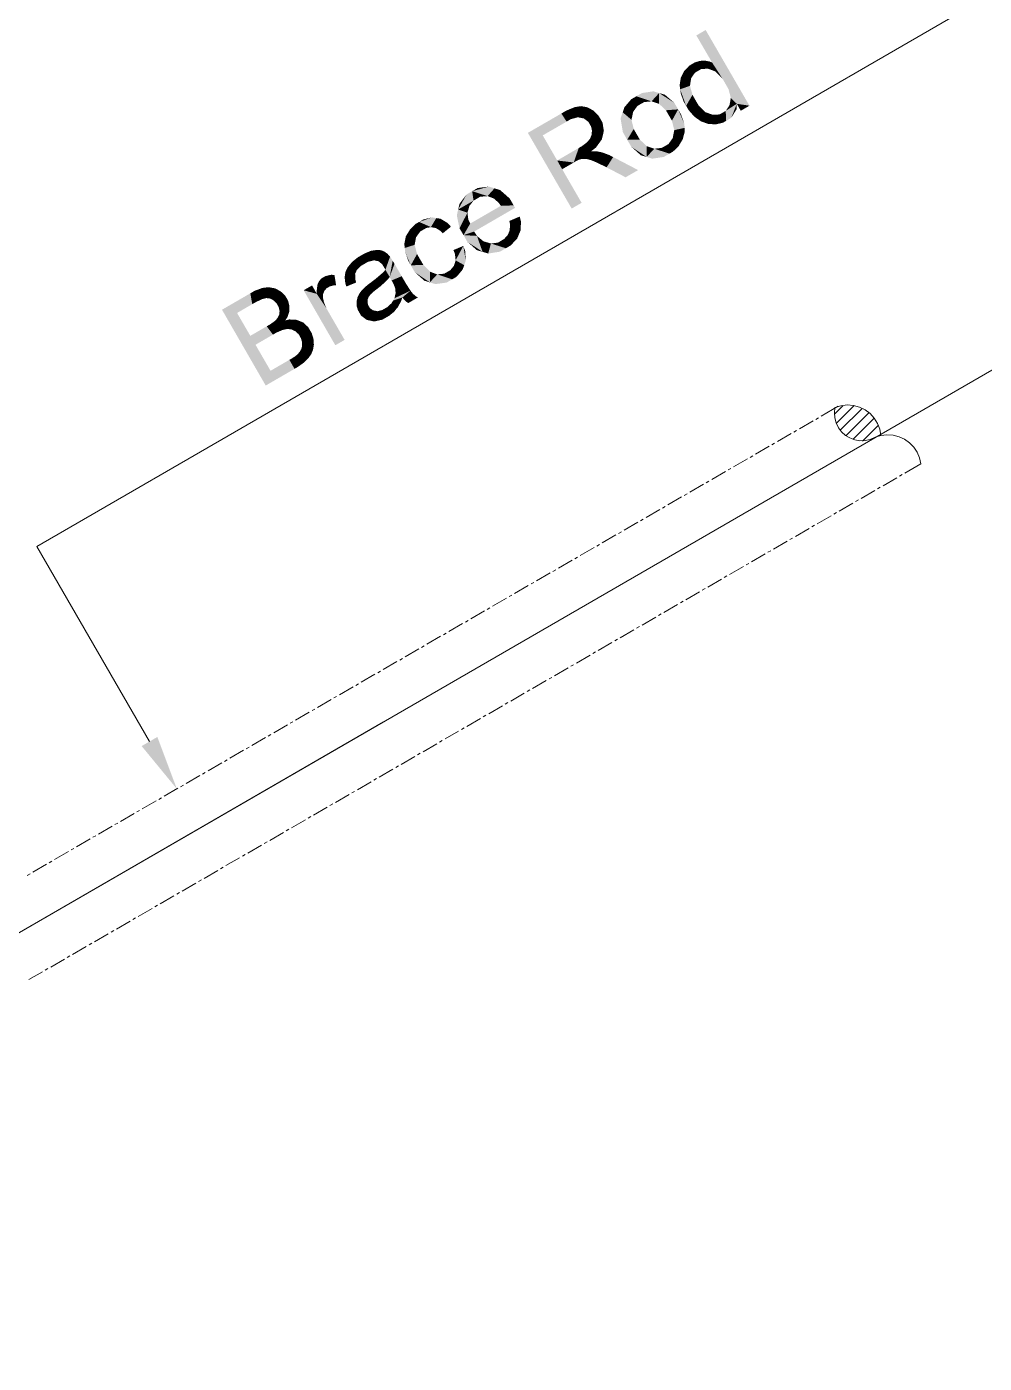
# Model space of a CAD drawing. Header units: millimetres. Extents: x 2 to 579, y 1 to 405.
# Drawn here: x 189.25 to 198.71, y 102.51 to 115.71 of the extents above; entities that cross this region are included whole.
import ezdxf

# ---------------------------------------------------------------- set-up
doc = ezdxf.new("R2010")
doc.units = ezdxf.units.MM
doc.linetypes.add('XKITLINE00', pattern=[0])
doc.layers.add('LinkedObject', color=7, linetype='Continuous', lineweight=0)

# ---------------------------------------------------------------- blocks, each defined once
blk = doc.blocks.new('*A4')
at = {"layer": 'LinkedObject'}
for color, points in [(7, [(195.957, 115.676), (196.021, 115.354), (195.865, 115.622)]), (7, [(195.957, 115.676), (196.122, 115.198), (196.021, 115.354)]), (7, [(196.122, 115.198), (195.957, 115.676), (196.39, 114.928)]), (7, [(195.745, 115.271), (195.851, 115.254), (195.728, 115.238)]), (7, [(195.728, 115.238), (195.851, 115.254), (195.814, 115.199)]), (7, [(195.795, 115.323), (195.851, 115.254), (195.745, 115.271)]), (7, [(195.828, 115.343), (195.851, 115.254), (195.795, 115.323)]), (7, [(195.853, 115.357), (195.913, 115.29), (195.828, 115.343)]), (7, [(195.828, 115.343), (195.913, 115.29), (195.881, 115.271)]), (7, [(195.851, 115.254), (195.828, 115.343), (195.881, 115.271)]), (7, [(195.902, 115.371), (195.913, 115.29), (195.853, 115.357)]), (7, [(195.927, 115.372), (195.913, 115.29), (195.902, 115.371)]), (7, [(195.927, 115.372), (195.98, 115.294), (195.913, 115.29)]), (7, [(195.952, 115.373), (195.98, 115.294), (195.927, 115.372)]), (7, [(195.999, 115.364), (195.98, 115.294), (195.952, 115.373)]), (7, [(196.021, 115.354), (195.98, 115.294), (195.999, 115.364)]), (7, [(195.98, 115.294), (196.021, 115.354), (196.017, 115.28)]), (7, [(196.017, 115.28), (196.021, 115.354), (196.053, 115.267)]), (7, [(196.021, 115.354), (196.122, 115.198), (196.053, 115.267)]), (7, [(195.711, 115.204), (195.808, 115.162), (195.7, 115.13)]), (7, [(195.7, 115.13), (195.808, 115.162), (195.705, 115.09)]), (7, [(195.705, 115.09), (195.808, 115.162), (195.802, 115.125)]), (7, [(195.802, 115.125), (195.764, 114.927), (195.705, 115.09)]), (7, [(195.814, 115.199), (195.711, 115.204), (195.728, 115.238)]), (7, [(195.808, 115.162), (195.711, 115.204), (195.814, 115.199)]), (7, [(195.827, 115.035), (195.764, 114.927), (195.802, 115.125)]), (7, [(196.122, 115.198), (196.39, 114.928), (196.154, 115.142)]), (7, [(196.154, 115.142), (196.39, 114.928), (196.183, 115.092)]), (7, [(195.272, 115.021), (195.137, 114.863), (195.222, 114.992)]), (7, [(195.282, 114.925), (195.137, 114.863), (195.272, 115.021)]), (7, [(195.222, 114.992), (195.137, 114.863), (195.154, 114.913)]), (7, [(195.44, 115.07), (195.272, 115.021), (195.328, 115.053)]), (7, [(195.497, 115.053), (195.272, 115.021), (195.44, 115.07)]), (7, [(195.422, 114.971), (195.272, 115.021), (195.497, 115.053)]), (7, [(195.272, 115.021), (195.35, 114.964), (195.316, 114.945)]), (7, [(195.35, 114.964), (195.272, 115.021), (195.422, 114.971)]), (7, [(195.282, 114.925), (195.272, 115.021), (195.316, 114.945)]), (7, [(195.422, 114.971), (195.497, 115.053), (195.46, 114.959)]), (7, [(195.497, 115.053), (195.497, 114.946), (195.46, 114.959)]), (7, [(195.647, 114.957), (195.497, 115.053), (195.554, 115.037)]), (7, [(195.685, 114.892), (195.497, 115.053), (195.647, 114.957)]), (7, [(195.564, 114.883), (195.497, 115.053), (195.685, 114.892)]), (7, [(195.497, 114.946), (195.497, 115.053), (195.564, 114.883)]), (7, [(195.705, 115.09), (195.764, 114.927), (195.711, 115.049)]), (7, [(195.711, 115.049), (195.764, 114.927), (195.74, 114.967)]), (7, [(195.764, 114.927), (195.827, 115.035), (195.858, 114.981)]), (7, [(196.183, 115.092), (196.39, 114.928), (196.206, 115.004)]), (7, [(196.206, 115.004), (196.265, 114.947), (196.199, 114.968)]), (7, [(196.206, 115.004), (196.39, 114.928), (196.265, 114.947)]), (7, [(194.583, 114.771), (194.2, 114.66), (194.531, 114.851)]), (7, [(194.695, 114.919), (194.531, 114.851), (194.663, 114.914)]), (7, [(194.695, 114.814), (194.531, 114.851), (194.695, 114.919)]), (7, [(194.663, 114.914), (194.531, 114.851), (194.581, 114.88)]), (7, [(194.531, 114.851), (194.624, 114.795), (194.583, 114.771)]), (7, [(194.624, 114.795), (194.531, 114.851), (194.695, 114.814)]), (7, [(194.727, 114.924), (194.724, 114.808), (194.695, 114.919)]), (7, [(194.695, 114.919), (194.724, 114.808), (194.695, 114.814)]), (7, [(194.724, 114.808), (194.727, 114.924), (194.753, 114.802)]), (7, [(194.819, 114.896), (194.727, 114.924), (194.789, 114.912)]), (7, [(194.753, 114.802), (194.727, 114.924), (194.819, 114.896)]), (7, [(194.819, 114.896), (194.798, 114.769), (194.753, 114.802)]), (7, [(194.849, 114.879), (194.798, 114.769), (194.819, 114.896)]), (7, [(194.897, 114.832), (194.798, 114.769), (194.849, 114.879)]), (7, [(195.137, 114.863), (195.182, 114.591), (195.116, 114.802)]), (7, [(195.24, 114.866), (195.137, 114.863), (195.282, 114.925)]), (7, [(195.137, 114.863), (195.24, 114.866), (195.232, 114.827)]), (7, [(195.224, 114.789), (195.182, 114.591), (195.137, 114.863)]), (7, [(195.224, 114.789), (195.137, 114.863), (195.232, 114.827)]), (7, [(195.564, 114.883), (195.685, 114.892), (195.593, 114.833)]), (7, [(195.685, 114.892), (195.624, 114.78), (195.593, 114.833)]), (7, [(195.624, 114.78), (195.685, 114.892), (195.647, 114.687)]), (7, [(195.647, 114.687), (195.685, 114.892), (195.749, 114.709)]), (7, [(195.747, 114.748), (195.685, 114.892), (195.715, 114.84)]), (7, [(195.749, 114.709), (195.685, 114.892), (195.747, 114.748)]), (7, [(195.888, 114.929), (195.764, 114.927), (195.858, 114.981)]), (7, [(195.764, 114.927), (195.888, 114.929), (195.788, 114.885)]), (7, [(195.788, 114.885), (195.888, 114.929), (195.845, 114.82)]), (7, [(195.845, 114.82), (195.888, 114.929), (195.878, 114.797)]), (7, [(195.878, 114.797), (195.888, 114.929), (195.955, 114.864)]), (7, [(195.955, 114.864), (195.983, 114.748), (195.878, 114.797)]), (7, [(195.992, 114.851), (195.983, 114.748), (195.955, 114.864)]), (7, [(195.983, 114.748), (195.992, 114.851), (196.02, 114.746)]), (7, [(196.02, 114.746), (195.992, 114.851), (196.028, 114.838)]), (7, [(196.16, 114.779), (196.095, 114.842), (196.125, 114.859)]), (7, [(196.155, 114.877), (196.16, 114.779), (196.125, 114.859)]), (7, [(196.155, 114.877), (196.265, 114.947), (196.16, 114.779)]), (7, [(196.192, 114.931), (196.265, 114.947), (196.155, 114.877)]), (7, [(196.16, 114.779), (196.265, 114.947), (196.21, 114.808)]), (7, [(196.265, 114.947), (196.192, 114.931), (196.199, 114.968)]), (7, [(196.21, 114.808), (196.265, 114.947), (196.262, 114.892)]), (7, [(196.265, 114.947), (196.39, 114.928), (196.304, 114.878)]), (7, [(194.347, 114.635), (194.2, 114.66), (194.583, 114.771)]), (7, [(194.915, 114.801), (194.798, 114.769), (194.897, 114.832)]), (7, [(194.798, 114.769), (194.915, 114.801), (194.813, 114.742)]), (7, [(194.915, 114.801), (194.824, 114.724), (194.813, 114.742)]), (7, [(194.824, 114.724), (194.915, 114.801), (194.833, 114.685)]), (7, [(194.833, 114.685), (194.915, 114.801), (194.941, 114.637)]), (7, [(194.951, 114.679), (194.915, 114.801), (194.938, 114.761)]), (7, [(194.941, 114.637), (194.915, 114.801), (194.951, 114.679)]), (7, [(195.116, 114.802), (195.182, 114.591), (195.139, 114.667)]), (7, [(195.246, 114.698), (195.182, 114.591), (195.224, 114.789)]), (7, [(195.878, 114.797), (195.983, 114.748), (195.912, 114.773)]), (7, [(196.028, 114.838), (196.16, 114.779), (196.02, 114.746)]), (7, [(196.02, 114.746), (196.16, 114.779), (196.058, 114.744)]), (7, [(196.095, 114.842), (196.16, 114.779), (196.028, 114.838)]), (7, [(196.058, 114.744), (196.16, 114.779), (196.128, 114.76)]), (7, [(194.49, 114.387), (194.633, 113.912), (194.2, 114.66)]), (7, [(194.2, 114.66), (194.347, 114.635), (194.49, 114.387)]), (7, [(194.8, 114.585), (194.941, 114.637), (194.785, 114.567)]), (7, [(194.931, 114.595), (194.785, 114.567), (194.941, 114.637)]), (7, [(194.872, 114.514), (194.785, 114.567), (194.931, 114.595)]), (7, [(194.815, 114.603), (194.941, 114.637), (194.8, 114.585)]), (7, [(194.941, 114.637), (194.815, 114.603), (194.831, 114.643)]), (7, [(194.832, 114.664), (194.941, 114.637), (194.831, 114.643)]), (7, [(194.833, 114.685), (194.941, 114.637), (194.832, 114.664)]), (7, [(195.182, 114.591), (195.246, 114.698), (195.276, 114.646)]), (7, [(195.306, 114.594), (195.182, 114.591), (195.276, 114.646)]), (7, [(195.306, 114.594), (195.374, 114.422), (195.182, 114.591)]), (7, [(195.182, 114.591), (195.374, 114.422), (195.222, 114.523)]), (7, [(195.374, 114.529), (195.374, 114.422), (195.306, 114.594)]), (7, [(195.711, 114.564), (195.59, 114.55), (195.632, 114.609)]), (7, [(195.639, 114.648), (195.731, 114.598), (195.632, 114.609)]), (7, [(195.632, 114.609), (195.731, 114.598), (195.711, 114.564)]), (7, [(195.749, 114.709), (195.639, 114.648), (195.647, 114.687)]), (7, [(195.75, 114.67), (195.639, 114.648), (195.749, 114.709)]), (7, [(195.731, 114.598), (195.639, 114.648), (195.75, 114.67)]), (7, [(194.654, 114.367), (194.49, 114.387), (194.702, 114.51)]), (7, [(194.654, 114.367), (194.702, 114.51), (194.673, 114.379)]), (7, [(194.673, 114.379), (194.702, 114.51), (194.702, 114.393)]), (7, [(194.752, 114.403), (194.702, 114.51), (194.736, 114.53)]), (7, [(194.702, 114.393), (194.702, 114.51), (194.711, 114.396)]), (7, [(194.711, 114.396), (194.702, 114.51), (194.724, 114.4)]), (7, [(194.724, 114.4), (194.702, 114.51), (194.752, 114.403)]), (7, [(194.785, 114.567), (194.822, 114.476), (194.736, 114.53)]), (7, [(194.752, 114.403), (194.736, 114.53), (194.768, 114.402)]), (7, [(194.736, 114.53), (194.822, 114.476), (194.768, 114.402)]), (7, [(194.768, 114.402), (194.822, 114.476), (194.783, 114.401)]), (7, [(194.822, 114.476), (194.822, 114.391), (194.783, 114.401)]), (7, [(194.822, 114.476), (194.785, 114.567), (194.872, 114.514)]), (7, [(194.848, 114.478), (194.822, 114.391), (194.822, 114.476)]), (7, [(194.822, 114.391), (194.848, 114.478), (194.847, 114.381)]), (7, [(194.847, 114.381), (194.848, 114.478), (194.871, 114.371)]), (7, [(194.904, 114.473), (194.848, 114.478), (194.888, 114.476)]), (7, [(194.871, 114.371), (194.848, 114.478), (194.904, 114.473)]), (7, [(194.904, 114.473), (194.936, 114.34), (194.871, 114.371)]), (7, [(194.937, 114.466), (194.936, 114.34), (194.904, 114.473)]), (7, [(195.006, 114.44), (194.936, 114.34), (194.937, 114.466)]), (7, [(195.222, 114.523), (195.374, 114.422), (195.317, 114.438)]), (7, [(195.374, 114.422), (195.374, 114.529), (195.412, 114.516)]), (7, [(195.449, 114.503), (195.374, 114.422), (195.412, 114.516)]), (7, [(195.449, 114.503), (195.6, 114.455), (195.374, 114.422)]), (7, [(195.374, 114.422), (195.6, 114.455), (195.43, 114.405)]), (7, [(195.43, 114.405), (195.6, 114.455), (195.543, 114.422)]), (7, [(195.521, 114.511), (195.6, 114.455), (195.449, 114.503)]), (7, [(195.6, 114.455), (195.521, 114.511), (195.556, 114.53)]), (7, [(195.59, 114.55), (195.6, 114.455), (195.556, 114.53)]), (7, [(195.691, 114.53), (195.59, 114.55), (195.711, 114.564)]), (7, [(195.635, 114.475), (195.59, 114.55), (195.691, 114.53)]), (7, [(195.6, 114.455), (195.59, 114.55), (195.635, 114.475)]), (7, [(194.49, 114.387), (194.539, 114.301), (194.633, 113.912)]), (7, [(194.539, 114.301), (194.49, 114.387), (194.654, 114.367)]), (7, [(194.936, 114.34), (195.006, 114.44), (194.978, 114.319)]), (7, [(194.978, 114.319), (195.006, 114.44), (195.043, 114.421)]), (7, [(194.978, 114.319), (195.043, 114.421), (195.166, 114.221)]), (7, [(195.166, 114.221), (195.043, 114.421), (195.29, 114.292)]), (7, [(194.633, 113.912), (194.539, 114.301), (194.731, 113.969)]), (7, [(193.65, 114.084), (193.511, 113.903), (193.594, 114.051)]), (7, [(193.663, 113.99), (193.511, 113.903), (193.65, 114.084)]), (7, [(193.814, 114.129), (193.65, 114.084), (193.704, 114.115)]), (7, [(193.87, 114.112), (193.65, 114.084), (193.814, 114.129)]), (7, [(193.801, 114.035), (193.65, 114.084), (193.87, 114.112)]), (7, [(193.65, 114.084), (193.729, 114.029), (193.694, 114.008)]), (7, [(193.729, 114.029), (193.65, 114.084), (193.801, 114.035)]), (7, [(193.663, 113.99), (193.65, 114.084), (193.694, 114.008)]), (7, [(193.801, 114.035), (193.87, 114.112), (193.839, 114.021)]), (7, [(193.87, 114.112), (193.863, 114.012), (193.839, 114.021)]), (7, [(193.863, 114.012), (193.87, 114.112), (193.91, 113.971)]), (7, [(194.021, 114.011), (193.87, 114.112), (193.926, 114.095)]), (7, [(193.91, 113.971), (193.87, 114.112), (194.021, 114.011)]), (7, [(193.594, 114.051), (193.511, 113.903), (193.525, 113.961)]), (7, [(193.622, 113.938), (193.511, 113.903), (193.663, 113.99)]), (7, [(193.613, 113.905), (193.511, 113.903), (193.622, 113.938)]), (7, [(194.062, 113.94), (193.564, 113.65), (194.059, 113.944)]), (7, [(193.63, 113.764), (194.059, 113.944), (193.564, 113.65)]), (7, [(194.069, 113.927), (193.564, 113.65), (194.062, 113.94)]), (7, [(194.073, 113.919), (193.564, 113.65), (194.069, 113.927)]), (7, [(193.933, 113.939), (194.059, 113.944), (193.63, 113.764)]), (7, [(193.91, 113.971), (194.021, 114.011), (193.933, 113.939)]), (7, [(194.059, 113.944), (193.933, 113.939), (194.021, 114.011)]), (7, [(193.254, 113.825), (193.125, 113.78), (193.169, 113.805)]), (7, [(193.295, 113.818), (193.125, 113.78), (193.254, 113.825)]), (7, [(193.242, 113.729), (193.125, 113.78), (193.295, 113.818)]), (7, [(193.242, 113.729), (193.295, 113.818), (193.266, 113.724)]), (7, [(193.295, 113.818), (193.29, 113.72), (193.266, 113.724)]), (7, [(193.29, 113.72), (193.295, 113.818), (193.337, 113.691)]), (7, [(193.408, 113.769), (193.295, 113.818), (193.336, 113.812)]), (7, [(193.44, 113.733), (193.295, 113.818), (193.408, 113.769)]), (7, [(193.337, 113.691), (193.295, 113.818), (193.44, 113.733)]), (7, [(193.511, 113.903), (193.524, 113.718), (193.498, 113.845)]), (7, [(193.511, 113.903), (193.613, 113.905), (193.603, 113.871)]), (7, [(193.603, 113.871), (193.524, 113.718), (193.511, 113.903)]), (7, [(193.612, 113.801), (193.524, 113.718), (193.603, 113.871)]), (7, [(193.524, 113.718), (193.612, 113.801), (193.63, 113.764)]), (7, [(193.669, 113.685), (193.564, 113.65), (194.073, 113.919)]), (7, [(194.119, 113.833), (194.024, 113.755), (194.017, 113.79)]), (7, [(194.02, 113.696), (194.119, 113.833), (194.128, 113.696)]), (7, [(194.024, 113.755), (194.119, 113.833), (194.02, 113.696)]), (7, [(194.128, 113.696), (194.119, 113.833), (194.132, 113.785)]), (7, [(193.095, 113.629), (192.994, 113.639), (193.015, 113.672)]), (7, [(193.035, 113.706), (193.137, 113.686), (193.015, 113.672)]), (7, [(193.015, 113.672), (193.137, 113.686), (193.095, 113.629)]), (7, [(193.09, 113.76), (193.137, 113.686), (193.035, 113.706)]), (7, [(193.125, 113.78), (193.137, 113.686), (193.09, 113.76)]), (7, [(193.125, 113.78), (193.195, 113.72), (193.172, 113.706)]), (7, [(193.195, 113.72), (193.125, 113.78), (193.242, 113.729)]), (7, [(193.137, 113.686), (193.125, 113.78), (193.172, 113.706)]), (7, [(193.337, 113.691), (193.44, 113.733), (193.359, 113.668)]), (7, [(193.63, 113.764), (193.564, 113.65), (193.524, 113.718)]), (7, [(193.697, 113.642), (193.564, 113.65), (193.669, 113.685)]), (7, [(194.01, 113.672), (194.128, 113.696), (194, 113.649)]), (7, [(194.111, 113.656), (194, 113.649), (194.128, 113.696)]), (7, [(194.02, 113.696), (194.128, 113.696), (194.01, 113.672)]), (7, [(192.994, 113.639), (193.088, 113.592), (192.979, 113.564)]), (7, [(192.979, 113.564), (193.088, 113.592), (192.983, 113.523)]), (7, [(192.983, 113.523), (193.088, 113.592), (193.081, 113.554)]), (7, [(193.081, 113.554), (193.043, 113.352), (192.983, 113.523)]), (7, [(193.088, 113.592), (192.994, 113.639), (193.095, 113.629)]), (7, [(193.105, 113.463), (193.043, 113.352), (193.081, 113.554)]), (7, [(193.562, 113.543), (193.479, 113.465), (193.464, 113.502)]), (7, [(193.479, 113.465), (193.562, 113.543), (193.486, 113.401)]), (7, [(193.486, 113.401), (193.562, 113.543), (193.571, 113.353)]), (7, [(193.586, 113.397), (193.562, 113.543), (193.581, 113.492)]), (7, [(193.571, 113.353), (193.562, 113.543), (193.586, 113.397)]), (7, [(193.564, 113.65), (193.752, 113.485), (193.602, 113.584)]), (7, [(193.697, 113.642), (193.752, 113.485), (193.564, 113.65)]), (7, [(193.602, 113.584), (193.752, 113.485), (193.696, 113.501)]), (7, [(193.762, 113.588), (193.752, 113.485), (193.697, 113.642)]), (7, [(193.752, 113.485), (193.762, 113.588), (193.808, 113.468)]), (7, [(193.798, 113.578), (193.808, 113.468), (193.762, 113.588)]), (7, [(193.835, 113.567), (193.808, 113.468), (193.798, 113.578)]), (7, [(193.835, 113.567), (193.983, 113.52), (193.808, 113.468)]), (7, [(193.905, 113.576), (193.983, 113.52), (193.835, 113.567)]), (7, [(193.939, 113.596), (193.983, 113.52), (193.905, 113.576)]), (7, [(193.964, 113.611), (193.983, 113.52), (193.939, 113.596)]), (7, [(193.964, 113.611), (194.111, 113.656), (193.983, 113.52)]), (7, [(194, 113.649), (194.111, 113.656), (193.964, 113.611)]), (7, [(193.983, 113.52), (194.111, 113.656), (194.03, 113.548)]), (7, [(194.03, 113.548), (194.111, 113.656), (194.094, 113.615)]), (7, [(192.519, 113.43), (192.442, 113.36), (192.463, 113.385)]), (7, [(192.552, 113.347), (192.442, 113.36), (192.519, 113.43)]), (7, [(192.554, 113.45), (192.619, 113.386), (192.519, 113.43)]), (7, [(192.552, 113.347), (192.519, 113.43), (192.585, 113.366)]), (7, [(192.585, 113.366), (192.519, 113.43), (192.619, 113.386)]), (7, [(192.676, 113.499), (192.554, 113.45), (192.65, 113.495)]), (7, [(192.681, 113.401), (192.554, 113.45), (192.676, 113.499)]), (7, [(192.65, 113.495), (192.554, 113.45), (192.589, 113.47)]), (7, [(192.619, 113.386), (192.554, 113.45), (192.681, 113.401)]), (7, [(192.746, 113.501), (192.676, 113.499), (192.703, 113.503)]), (7, [(192.764, 113.495), (192.676, 113.499), (192.746, 113.501)]), (7, [(192.681, 113.401), (192.676, 113.499), (192.707, 113.395)]), (7, [(192.707, 113.395), (192.676, 113.499), (192.727, 113.391)]), (7, [(192.676, 113.499), (192.762, 113.359), (192.727, 113.391)]), (7, [(192.764, 113.495), (192.762, 113.359), (192.676, 113.499)]), (7, [(192.781, 113.488), (192.762, 113.359), (192.764, 113.495)]), (7, [(192.813, 113.465), (192.762, 113.359), (192.781, 113.488)]), (7, [(192.828, 113.449), (192.762, 113.359), (192.813, 113.465)]), (7, [(192.762, 113.359), (192.828, 113.449), (192.838, 113.438)]), (7, [(192.762, 113.359), (192.838, 113.438), (192.779, 113.331)]), (7, [(192.779, 113.331), (192.838, 113.438), (192.78, 113.329)]), (7, [(192.78, 113.329), (192.838, 113.438), (192.787, 113.317)]), (7, [(192.787, 113.317), (192.838, 113.438), (192.792, 113.307)]), (7, [(192.792, 113.307), (192.838, 113.438), (192.834, 113.236)]), (7, [(192.864, 113.397), (192.834, 113.236), (192.838, 113.438)]), (7, [(192.983, 113.523), (193.043, 113.352), (192.988, 113.481)]), (7, [(192.988, 113.481), (193.043, 113.352), (193.018, 113.396)]), (7, [(193.043, 113.352), (193.105, 113.463), (193.136, 113.409)]), (7, [(193.167, 113.355), (193.043, 113.352), (193.136, 113.409)]), (7, [(193.486, 113.401), (193.571, 113.353), (193.478, 113.374)]), (7, [(193.808, 113.468), (193.983, 113.52), (193.923, 113.486)]), (7, [(192.502, 113.288), (192.393, 113.259), (192.511, 113.308)]), (7, [(192.396, 113.284), (192.511, 113.308), (192.393, 113.259)]), (7, [(192.493, 113.268), (192.393, 113.259), (192.502, 113.288)]), (7, [(192.493, 113.268), (192.406, 113.142), (192.393, 113.259)]), (7, [(192.421, 113.335), (192.511, 113.308), (192.396, 113.284)]), (7, [(192.494, 113.215), (192.406, 113.142), (192.493, 113.268)]), (7, [(192.442, 113.36), (192.511, 113.308), (192.421, 113.335)]), (7, [(192.511, 113.308), (192.442, 113.36), (192.552, 113.347)]), (7, [(192.771, 113.283), (192.834, 113.236), (192.698, 113.22)]), (7, [(192.792, 113.307), (192.834, 113.236), (192.771, 113.283)]), (7, [(192.882, 113.367), (192.834, 113.236), (192.864, 113.397)]), (7, [(192.882, 113.367), (192.853, 113.202), (192.834, 113.236)]), (7, [(192.953, 113.244), (192.853, 113.202), (192.882, 113.367)]), (7, [(193.167, 113.355), (193.231, 113.183), (193.043, 113.352)]), (7, [(193.043, 113.352), (193.231, 113.183), (193.082, 113.284)]), (7, [(193.082, 113.284), (193.231, 113.183), (193.176, 113.2)]), (7, [(193.234, 113.288), (193.231, 113.183), (193.167, 113.355)]), (7, [(193.231, 113.183), (193.234, 113.288), (193.269, 113.275)]), (7, [(193.304, 113.262), (193.231, 113.183), (193.269, 113.275)]), (7, [(193.373, 113.269), (193.452, 113.213), (193.304, 113.262)]), (7, [(193.452, 113.213), (193.373, 113.269), (193.407, 113.288)]), (7, [(193.434, 113.304), (193.452, 113.213), (193.407, 113.288)]), (7, [(193.434, 113.304), (193.571, 113.353), (193.452, 113.213)]), (7, [(193.469, 113.347), (193.571, 113.353), (193.434, 113.304)]), (7, [(193.452, 113.213), (193.571, 113.353), (193.496, 113.239)]), (7, [(193.571, 113.353), (193.469, 113.347), (193.478, 113.374)]), (7, [(193.496, 113.239), (193.571, 113.353), (193.555, 113.309)]), (7, [(191.641, 113.135), (191.653, 113.023), (191.608, 113.132)]), (7, [(191.701, 113.124), (191.653, 113.023), (191.641, 113.135)]), (7, [(192.114, 113.07), (191.984, 113.105), (192.067, 113.153)]), (7, [(192.129, 113.18), (192.114, 113.07), (192.121, 113.163)]), (7, [(192.212, 113.126), (192.114, 113.07), (192.129, 113.18)]), (7, [(192.121, 113.163), (192.114, 113.07), (192.114, 113.108)]), (7, [(192.137, 113.197), (192.227, 113.134), (192.129, 113.18)]), (7, [(192.129, 113.18), (192.227, 113.134), (192.212, 113.126)]), (7, [(192.161, 113.223), (192.227, 113.134), (192.137, 113.197)]), (7, [(192.177, 113.232), (192.227, 113.134), (192.161, 113.223)]), (7, [(192.255, 113.258), (192.177, 113.232), (192.2, 113.245)]), (7, [(192.288, 113.257), (192.177, 113.232), (192.255, 113.258)]), (7, [(192.283, 113.154), (192.177, 113.232), (192.288, 113.257)]), (7, [(192.177, 113.232), (192.244, 113.144), (192.227, 113.134)]), (7, [(192.244, 113.144), (192.177, 113.232), (192.283, 113.154)]), (7, [(192.283, 113.154), (192.288, 113.257), (192.305, 113.154)]), (7, [(192.393, 113.259), (192.406, 113.142), (192.389, 113.233)]), (7, [(192.389, 113.233), (192.406, 113.142), (192.396, 113.174)]), (7, [(192.406, 113.142), (192.494, 113.215), (192.503, 113.182)]), (7, [(192.621, 113.162), (192.678, 113.094), (192.585, 113.132)]), (7, [(192.647, 113.181), (192.704, 113.114), (192.621, 113.162)]), (7, [(192.621, 113.162), (192.704, 113.114), (192.678, 113.094)]), (7, [(192.698, 113.22), (192.75, 113.15), (192.647, 113.181)]), (7, [(192.647, 113.181), (192.75, 113.15), (192.704, 113.114)]), (7, [(192.698, 113.22), (192.834, 113.236), (192.75, 113.15)]), (7, [(192.75, 113.15), (192.834, 113.236), (192.815, 113.211)]), (7, [(192.953, 113.244), (192.871, 113.171), (192.853, 113.202)]), (7, [(192.871, 113.171), (192.953, 113.244), (192.89, 113.121)]), (7, [(192.881, 113.026), (192.99, 113.18), (193.04, 113.101)]), (7, [(192.893, 113.076), (192.99, 113.18), (192.881, 113.026)]), (7, [(192.89, 113.121), (192.953, 113.244), (192.99, 113.18)]), (7, [(192.99, 113.18), (192.891, 113.101), (192.89, 113.121)]), (7, [(192.891, 113.101), (192.99, 113.18), (192.893, 113.076)]), (7, [(193.304, 113.262), (193.452, 113.213), (193.231, 113.183)]), (7, [(193.231, 113.183), (193.452, 113.213), (193.286, 113.166)]), (7, [(193.286, 113.166), (193.452, 113.213), (193.396, 113.181)]), (7, [(191.476, 112.968), (191.177, 112.913), (191.457, 113.075)]), (7, [(191.5, 113.1), (191.577, 113.019), (191.457, 113.075)]), (7, [(191.457, 113.075), (191.577, 113.019), (191.517, 112.991)]), (7, [(191.476, 112.968), (191.457, 113.075), (191.517, 112.991)]), (7, [(191.576, 113.128), (191.577, 113.019), (191.5, 113.1)]), (7, [(191.616, 113.028), (191.576, 113.128), (191.608, 113.132)]), (7, [(191.577, 113.019), (191.576, 113.128), (191.596, 113.023)]), (7, [(191.596, 113.023), (191.576, 113.128), (191.616, 113.028)]), (7, [(191.608, 113.132), (191.653, 113.023), (191.616, 113.028)]), (7, [(191.73, 113.109), (191.653, 113.023), (191.701, 113.124)]), (7, [(191.653, 113.023), (191.73, 113.109), (191.67, 113.014)]), (7, [(191.73, 113.109), (191.687, 113.005), (191.67, 113.014)]), (7, [(191.687, 113.005), (191.73, 113.109), (191.715, 112.978)]), (7, [(191.715, 112.978), (191.73, 113.109), (191.816, 113.027)]), (7, [(191.816, 113.027), (191.726, 112.959), (191.715, 112.978)]), (7, [(191.726, 112.959), (191.816, 113.027), (191.737, 112.939)]), (7, [(191.801, 113.053), (191.73, 113.109), (191.758, 113.093)]), (7, [(191.816, 113.027), (191.73, 113.109), (191.801, 113.053)]), (7, [(191.737, 112.939), (191.816, 113.027), (191.746, 112.901)]), (7, [(191.746, 112.901), (191.816, 113.027), (191.842, 112.921)]), (7, [(191.843, 112.95), (191.816, 113.027), (191.83, 113.003)]), (7, [(191.842, 112.921), (191.816, 113.027), (191.843, 112.95)]), (7, [(191.984, 113.105), (192.114, 113.07), (192.297, 112.562)]), (7, [(192.19, 113.101), (192.114, 113.07), (192.212, 113.126)]), (7, [(192.183, 113.085), (192.114, 113.07), (192.19, 113.101)]), (7, [(192.177, 113.069), (192.114, 113.07), (192.183, 113.085)]), (7, [(192.208, 112.928), (192.389, 112.615), (192.114, 113.07)]), (7, [(192.208, 112.928), (192.114, 113.07), (192.185, 112.986)]), (7, [(192.185, 112.986), (192.114, 113.07), (192.179, 113.015)]), (7, [(192.179, 113.015), (192.114, 113.07), (192.174, 113.034)]), (7, [(192.174, 113.034), (192.114, 113.07), (192.177, 113.069)]), (7, [(192.297, 112.562), (192.114, 113.07), (192.389, 112.615)]), (7, [(192.516, 113.034), (192.616, 112.999), (192.507, 112.993)]), (7, [(192.616, 113.012), (192.516, 113.034), (192.525, 113.052)]), (7, [(192.616, 112.999), (192.516, 113.034), (192.616, 113.012)]), (7, [(192.533, 113.07), (192.626, 113.038), (192.525, 113.052)]), (7, [(192.525, 113.052), (192.626, 113.038), (192.616, 113.012)]), (7, [(192.558, 113.105), (192.626, 113.038), (192.533, 113.07)]), (7, [(192.573, 113.12), (192.626, 113.038), (192.558, 113.105)]), (7, [(192.585, 113.132), (192.643, 113.062), (192.573, 113.12)]), (7, [(192.626, 113.038), (192.573, 113.12), (192.635, 113.05)]), (7, [(192.635, 113.05), (192.573, 113.12), (192.643, 113.062)]), (7, [(192.585, 113.132), (192.678, 113.094), (192.643, 113.062)]), (7, [(192.96, 113.034), (192.854, 112.979), (192.867, 113.003)]), (7, [(192.947, 112.998), (192.854, 112.979), (192.96, 113.034)]), (7, [(193.04, 113.101), (192.96, 113.034), (192.867, 113.003)]), (7, [(192.881, 113.026), (193.04, 113.101), (192.867, 113.003)]), (7, [(192.96, 113.034), (193.04, 113.101), (192.973, 113.017)]), (7, [(192.973, 113.017), (193.04, 113.101), (193.052, 113.086)]), (7, [(193.052, 113.086), (193.002, 112.989), (192.973, 113.017)]), (7, [(193.065, 113.07), (193.002, 112.989), (193.052, 113.086)]), (7, [(193.065, 113.07), (193.018, 112.979), (193.002, 112.989)]), (7, [(193.096, 113.044), (193.018, 112.979), (193.065, 113.07)]), (7, [(193.018, 112.979), (193.096, 113.044), (193.113, 113.034)]), (7, [(191.326, 112.881), (191.177, 112.913), (191.476, 112.968)]), (7, [(191.177, 112.913), (191.508, 112.567), (191.609, 112.164)]), (7, [(191.457, 112.655), (191.508, 112.567), (191.177, 112.913)]), (7, [(191.177, 112.913), (191.326, 112.881), (191.457, 112.655)]), (7, [(191.842, 112.921), (191.742, 112.864), (191.746, 112.901)]), (7, [(191.842, 112.893), (191.742, 112.864), (191.842, 112.921)]), (7, [(191.822, 112.836), (191.742, 112.864), (191.842, 112.893)]), (7, [(192.507, 112.993), (192.616, 112.999), (192.508, 112.972)]), (7, [(192.508, 112.972), (192.616, 112.999), (192.615, 112.985)]), (7, [(192.615, 112.985), (192.532, 112.889), (192.508, 112.972)]), (7, [(192.508, 112.972), (192.532, 112.889), (192.508, 112.95)]), (7, [(192.508, 112.95), (192.532, 112.889), (192.52, 112.909)]), (7, [(192.621, 112.96), (192.532, 112.889), (192.615, 112.985)]), (7, [(192.532, 112.889), (192.621, 112.96), (192.628, 112.948)]), (7, [(192.639, 112.929), (192.532, 112.889), (192.628, 112.948)]), (7, [(192.532, 112.889), (192.639, 112.929), (192.551, 112.855)]), (7, [(192.551, 112.855), (192.639, 112.929), (192.607, 112.813)]), (7, [(192.607, 112.813), (192.639, 112.929), (192.644, 112.805)]), (7, [(192.644, 112.805), (192.639, 112.929), (192.67, 112.907)]), (7, [(192.67, 112.907), (192.681, 112.797), (192.644, 112.805)]), (7, [(192.691, 112.903), (192.681, 112.797), (192.67, 112.907)]), (7, [(192.712, 112.898), (192.681, 112.797), (192.691, 112.903)]), (7, [(192.681, 112.797), (192.712, 112.898), (192.762, 112.815)]), (7, [(192.806, 112.84), (192.712, 112.898), (192.76, 112.91)]), (7, [(192.762, 112.815), (192.712, 112.898), (192.806, 112.84)]), (7, [(192.787, 112.925), (192.833, 112.856), (192.76, 112.91)]), (7, [(192.76, 112.91), (192.833, 112.856), (192.806, 112.84)]), (7, [(192.813, 112.94), (192.833, 112.856), (192.787, 112.925)]), (7, [(192.897, 112.917), (192.813, 112.94), (192.854, 112.979)]), (7, [(192.879, 112.894), (192.813, 112.94), (192.897, 112.917)]), (7, [(192.833, 112.856), (192.813, 112.94), (192.879, 112.894)]), (7, [(192.916, 112.939), (192.854, 112.979), (192.947, 112.998)]), (7, [(192.897, 112.917), (192.854, 112.979), (192.916, 112.939)]), (7, [(191.681, 112.667), (191.457, 112.655), (191.619, 112.749)]), (7, [(191.717, 112.688), (191.619, 112.749), (191.652, 112.768)]), (7, [(191.681, 112.667), (191.619, 112.749), (191.717, 112.688)]), (7, [(191.652, 112.768), (191.803, 112.808), (191.717, 112.688)]), (7, [(191.697, 112.8), (191.803, 112.808), (191.652, 112.768)]), (7, [(191.709, 112.812), (191.822, 112.836), (191.697, 112.8)]), (7, [(191.803, 112.808), (191.697, 112.8), (191.822, 112.836)]), (7, [(191.724, 112.829), (191.822, 112.836), (191.709, 112.812)]), (7, [(191.717, 112.688), (191.803, 112.808), (191.776, 112.713)]), (7, [(191.742, 112.864), (191.822, 112.836), (191.724, 112.829)]), (7, [(191.803, 112.808), (191.821, 112.723), (191.776, 112.713)]), (7, [(191.915, 112.813), (191.803, 112.808), (191.843, 112.817)]), (7, [(191.863, 112.719), (191.803, 112.808), (191.915, 112.813)]), (7, [(191.821, 112.723), (191.803, 112.808), (191.863, 112.719)]), (7, [(191.863, 112.719), (191.915, 112.813), (191.883, 112.709)]), (7, [(191.883, 112.709), (191.915, 112.813), (191.903, 112.7)]), (7, [(191.903, 112.7), (191.915, 112.813), (191.947, 112.8)]), (7, [(191.947, 112.8), (191.935, 112.67), (191.903, 112.7)]), (7, [(191.979, 112.787), (191.935, 112.67), (191.947, 112.8)]), (7, [(192.03, 112.74), (191.935, 112.67), (191.979, 112.787)]), (7, [(192.048, 112.708), (191.935, 112.67), (192.03, 112.74)]), (7, [(191.508, 112.567), (191.457, 112.655), (191.681, 112.667)]), (7, [(191.935, 112.67), (192.048, 112.708), (191.947, 112.649)]), (7, [(192.048, 112.708), (191.957, 112.631), (191.947, 112.649)]), (7, [(191.957, 112.631), (192.048, 112.708), (191.968, 112.595)]), (7, [(191.968, 112.595), (192.048, 112.708), (192.083, 112.597)]), (7, [(192.081, 112.626), (192.048, 112.708), (192.064, 112.681)]), (7, [(192.083, 112.597), (192.048, 112.708), (192.081, 112.626)]), (7, [(191.609, 112.164), (191.508, 112.567), (191.657, 112.31)]), (7, [(191.947, 112.5), (192.059, 112.474), (191.924, 112.473)]), (7, [(191.924, 112.473), (192.059, 112.474), (192.008, 112.412)]), (7, [(192.068, 112.496), (191.947, 112.5), (191.962, 112.528)]), (7, [(192.059, 112.474), (191.947, 112.5), (192.068, 112.496)]), (7, [(191.969, 112.559), (192.077, 112.518), (191.962, 112.528)]), (7, [(191.962, 112.528), (192.077, 112.518), (192.068, 112.496)]), (7, [(192.083, 112.597), (191.969, 112.559), (191.968, 112.595)]), (7, [(192.085, 112.568), (191.969, 112.559), (192.083, 112.597)]), (7, [(192.077, 112.518), (191.969, 112.559), (192.085, 112.568)]), (7, [(192.008, 112.412), (192.059, 112.474), (192.029, 112.432)]), (7, [(191.843, 112.418), (191.894, 112.329), (191.657, 112.31)]), (7, [(191.868, 112.432), (191.93, 112.35), (191.843, 112.418)]), (7, [(191.843, 112.418), (191.93, 112.35), (191.894, 112.329)]), (7, [(191.9, 112.453), (191.987, 112.391), (191.868, 112.432)]), (7, [(191.868, 112.432), (191.987, 112.391), (191.93, 112.35)]), (7, [(191.909, 112.46), (191.987, 112.391), (191.9, 112.453)]), (7, [(192.008, 112.412), (191.909, 112.46), (191.924, 112.473)]), (7, [(191.987, 112.391), (191.909, 112.46), (192.008, 112.412)]), (7, [(191.657, 112.31), (191.894, 112.329), (191.609, 112.164)]), (6, [(190.383, 108.603), (190.538, 108.693), (190.731, 108.18)])]:
    blk.add_hatch(color=color, dxfattribs=at).paths.add_polyline_path(points, flags=17)
at = {"layer": 'LinkedObject', "color": 6, "linetype": 'XKITLINE00', "lineweight": 0}
for p, q in [((189.347, 110.575), (198.507, 115.869)), ((187.088, 105.555), (201.909, 114.121)), ((190.46, 108.648), (189.347, 110.575))]:
    blk.add_line(p, q, dxfattribs=at)
at = {"layer": 'LinkedObject', "color": 9, "linetype": 'XKITLINE00', "lineweight": 0}
for p, q in [((197.099, 111.861), (197.268, 111.959)), ((196.883, 111.736), (197.018, 111.814)), ((197.045, 111.83), (197.072, 111.846)), ((196.666, 111.611), (196.802, 111.689)), ((196.829, 111.705), (196.856, 111.72)), ((196.45, 111.486), (196.585, 111.564)), ((196.612, 111.58), (196.639, 111.595)), ((196.233, 111.361), (196.369, 111.439)), ((196.396, 111.455), (196.423, 111.47)), ((196.017, 111.236), (196.152, 111.314)), ((196.179, 111.33), (196.206, 111.345)), ((197.926, 111.3), (198.085, 111.391)), ((195.801, 111.111), (195.936, 111.189)), ((195.963, 111.204), (195.99, 111.22)), ((197.655, 111.143), (197.683, 111.159)), ((197.71, 111.175), (197.845, 111.253)), ((197.872, 111.268), (197.899, 111.284)), ((195.584, 110.986), (195.719, 111.064)), ((195.746, 111.079), (195.773, 111.095)), ((197.439, 111.018), (197.466, 111.034)), ((197.493, 111.049), (197.628, 111.128)), ((195.368, 110.86), (195.503, 110.939)), ((195.53, 110.954), (195.557, 110.97)), ((197.223, 110.893), (197.25, 110.909)), ((197.277, 110.924), (197.412, 111.002)), ((195.151, 110.735), (195.286, 110.814)), ((195.313, 110.829), (195.341, 110.845)), ((197.006, 110.768), (197.033, 110.784)), ((197.06, 110.799), (197.196, 110.877)), ((194.935, 110.61), (195.07, 110.688)), ((195.097, 110.704), (195.124, 110.72)), ((196.627, 110.549), (196.763, 110.627)), ((196.79, 110.643), (196.817, 110.658)), ((196.844, 110.674), (196.979, 110.752)), ((194.718, 110.485), (194.854, 110.563)), ((194.881, 110.579), (194.908, 110.595)), ((196.411, 110.424), (196.546, 110.502)), ((196.573, 110.518), (196.6, 110.533)), ((194.502, 110.36), (194.637, 110.438)), ((194.664, 110.454), (194.691, 110.469)), ((196.194, 110.299), (196.33, 110.377)), ((196.357, 110.393), (196.384, 110.408)), ((194.285, 110.235), (194.421, 110.313)), ((194.448, 110.329), (194.475, 110.344)), ((195.978, 110.174), (196.113, 110.252)), ((196.14, 110.268), (196.167, 110.283)), ((194.069, 110.11), (194.204, 110.188)), ((194.231, 110.204), (194.258, 110.219)), ((195.762, 110.049), (195.897, 110.127)), ((195.924, 110.142), (195.951, 110.158)), ((193.798, 109.953), (193.825, 109.969)), ((193.852, 109.985), (193.988, 110.063)), ((194.015, 110.079), (194.042, 110.094)), ((195.545, 109.924), (195.68, 110.002)), ((195.707, 110.017), (195.735, 110.033)), ((193.582, 109.828), (193.609, 109.844)), ((193.636, 109.86), (193.771, 109.938)), ((195.329, 109.798), (195.464, 109.877)), ((195.491, 109.892), (195.518, 109.908)), ((193.365, 109.703), (193.393, 109.719)), ((193.42, 109.735), (193.555, 109.813)), ((195.112, 109.673), (195.248, 109.752)), ((195.275, 109.767), (195.302, 109.783)), ((193.149, 109.578), (193.176, 109.594)), ((193.203, 109.609), (193.338, 109.688)), ((194.896, 109.548), (195.031, 109.626)), ((195.058, 109.642), (195.085, 109.658)), ((192.77, 109.359), (192.905, 109.437)), ((192.933, 109.453), (192.96, 109.469)), ((192.987, 109.484), (193.122, 109.563)), ((194.679, 109.423), (194.815, 109.501)), ((194.842, 109.517), (194.869, 109.533)), ((192.554, 109.234), (192.689, 109.312)), ((192.716, 109.328), (192.743, 109.344)), ((194.463, 109.298), (194.598, 109.376)), ((194.625, 109.392), (194.652, 109.407)), ((192.337, 109.109), (192.473, 109.187)), ((192.5, 109.203), (192.527, 109.218)), ((194.246, 109.173), (194.382, 109.251)), ((194.409, 109.267), (194.436, 109.282)), ((192.121, 108.984), (192.256, 109.062)), ((192.283, 109.078), (192.31, 109.093)), ((194.03, 109.048), (194.165, 109.126)), ((194.192, 109.142), (194.219, 109.157)), ((191.904, 108.859), (192.04, 108.937)), ((192.067, 108.953), (192.094, 108.968)), ((193.814, 108.923), (193.949, 109.001)), ((193.976, 109.017), (194.003, 109.032)), ((192.774, 108.842), (181.814, 102.507)), ((191.688, 108.734), (191.823, 108.812)), ((191.85, 108.828), (191.877, 108.843)), ((193.543, 108.766), (193.57, 108.782)), ((193.597, 108.798), (193.732, 108.876)), ((193.759, 108.891), (193.786, 108.907)), ((191.472, 108.609), (191.607, 108.687)), ((191.634, 108.702), (191.661, 108.718)), ((193.327, 108.641), (193.354, 108.657)), ((193.381, 108.673), (193.516, 108.751)), ((191.255, 108.484), (191.39, 108.562)), ((191.417, 108.577), (191.444, 108.593)), ((193.11, 108.516), (193.137, 108.532)), ((193.164, 108.547), (193.299, 108.626)), ((191.039, 108.358), (191.174, 108.437)), ((191.201, 108.452), (191.228, 108.468)), ((192.894, 108.391), (192.921, 108.407)), ((192.948, 108.422), (193.083, 108.501)), ((190.822, 108.233), (190.957, 108.312)), ((190.985, 108.327), (191.012, 108.343)), ((192.515, 108.172), (192.65, 108.25)), ((192.677, 108.266), (192.704, 108.282)), ((192.731, 108.297), (192.867, 108.375)), ((190.606, 108.108), (190.741, 108.186)), ((190.768, 108.202), (190.795, 108.218)), ((192.298, 108.047), (192.434, 108.125)), ((192.461, 108.141), (192.488, 108.156)), ((190.389, 107.983), (190.525, 108.061)), ((190.552, 108.077), (190.579, 108.093)), ((192.082, 107.922), (192.217, 108)), ((192.244, 108.016), (192.271, 108.031)), ((190.173, 107.858), (190.308, 107.936)), ((190.335, 107.952), (190.362, 107.968)), ((191.865, 107.797), (192.001, 107.875)), ((192.028, 107.891), (192.055, 107.906)), ((189.956, 107.733), (190.092, 107.811)), ((190.119, 107.827), (190.146, 107.842)), ((191.649, 107.672), (191.784, 107.75)), ((191.811, 107.766), (191.838, 107.781)), ((189.686, 107.577), (189.713, 107.592)), ((189.74, 107.608), (189.875, 107.686)), ((189.902, 107.702), (189.929, 107.717)), ((191.433, 107.547), (191.568, 107.625)), ((191.595, 107.64), (191.622, 107.656)), ((189.469, 107.451), (189.496, 107.467)), ((189.523, 107.483), (189.659, 107.561)), ((191.216, 107.422), (191.351, 107.5)), ((191.378, 107.515), (191.406, 107.531)), ((189.253, 107.326), (189.28, 107.342)), ((189.307, 107.358), (189.442, 107.436)), ((191, 107.296), (191.135, 107.375)), ((191.162, 107.39), (191.189, 107.406)), ((190.783, 107.171), (190.919, 107.25)), ((190.946, 107.265), (190.973, 107.281)), ((190.567, 107.046), (190.702, 107.124)), ((190.729, 107.14), (190.756, 107.156)), ((190.35, 106.921), (190.486, 106.999)), ((190.513, 107.015), (190.54, 107.031)), ((190.134, 106.796), (190.269, 106.874)), ((190.296, 106.89), (190.323, 106.905)), ((189.917, 106.671), (190.053, 106.749)), ((190.08, 106.765), (190.107, 106.78)), ((189.701, 106.546), (189.836, 106.624)), ((189.863, 106.64), (189.89, 106.655)), ((189.43, 106.389), (189.457, 106.405)), ((189.485, 106.421), (189.62, 106.499)), ((189.647, 106.515), (189.674, 106.53)), ((189.268, 106.296), (189.403, 106.374))]:
    blk.add_line(p, q, dxfattribs=at)
at = {"layer": 'LinkedObject', "color": 3, "linetype": 'XKITLINE00', "lineweight": 0}
for p, q in [((197.235, 111.947), (197.229, 111.896)), ((197.294, 111.965), (197.235, 111.947)), ((197.356, 111.972), (197.294, 111.965)), ((197.417, 111.967), (197.356, 111.972)), ((197.477, 111.951), (197.417, 111.967)), ((197.532, 111.924), (197.477, 111.951)), ((197.229, 111.896), (197.233, 111.844)), ((197.233, 111.844), (197.246, 111.795)), ((197.582, 111.887), (197.532, 111.924)), ((197.624, 111.842), (197.582, 111.887)), ((197.656, 111.789), (197.624, 111.842)), ((197.246, 111.795), (197.269, 111.748)), ((197.269, 111.748), (197.3, 111.707)), ((197.3, 111.707), (197.339, 111.672)), ((197.679, 111.732), (197.656, 111.789)), ((197.69, 111.671), (197.679, 111.732)), ((197.339, 111.672), (197.383, 111.646)), ((197.383, 111.646), (197.431, 111.628)), ((197.431, 111.628), (197.482, 111.619)), ((197.482, 111.619), (197.534, 111.621)), ((197.534, 111.621), (197.584, 111.632)), ((197.584, 111.632), (197.632, 111.653)), ((197.689, 111.671), (197.632, 111.653)), ((197.749, 111.678), (197.689, 111.671)), ((197.809, 111.674), (197.749, 111.678)), ((197.868, 111.659), (197.809, 111.674)), ((197.923, 111.633), (197.868, 111.659)), ((197.972, 111.599), (197.923, 111.633)), ((198.014, 111.556), (197.972, 111.599)), ((198.048, 111.505), (198.014, 111.556)), ((198.071, 111.45), (198.048, 111.505)), ((198.085, 111.391), (198.071, 111.45))]:
    blk.add_line(p, q, dxfattribs=at)
at = {"layer": 'LinkedObject', "color": 1, "linetype": 'XKITLINE00', "lineweight": 0}
for p, q in [((197.233, 111.884), (197.313, 111.964)), ((197.25, 111.792), (197.421, 111.963)), ((197.288, 111.722), (197.503, 111.937)), ((197.342, 111.668), (197.57, 111.896)), ((197.413, 111.63), (197.624, 111.842)), ((197.506, 111.615), (197.665, 111.774))]:
    blk.add_line(p, q, dxfattribs=at)

msp = doc.modelspace()

# ---------------------------------------------------------------- block references
at = {"lineweight": 0}
msp.add_blockref('*A4', (0, 0), dxfattribs=at)

doc.saveas('drawing.dxf')
